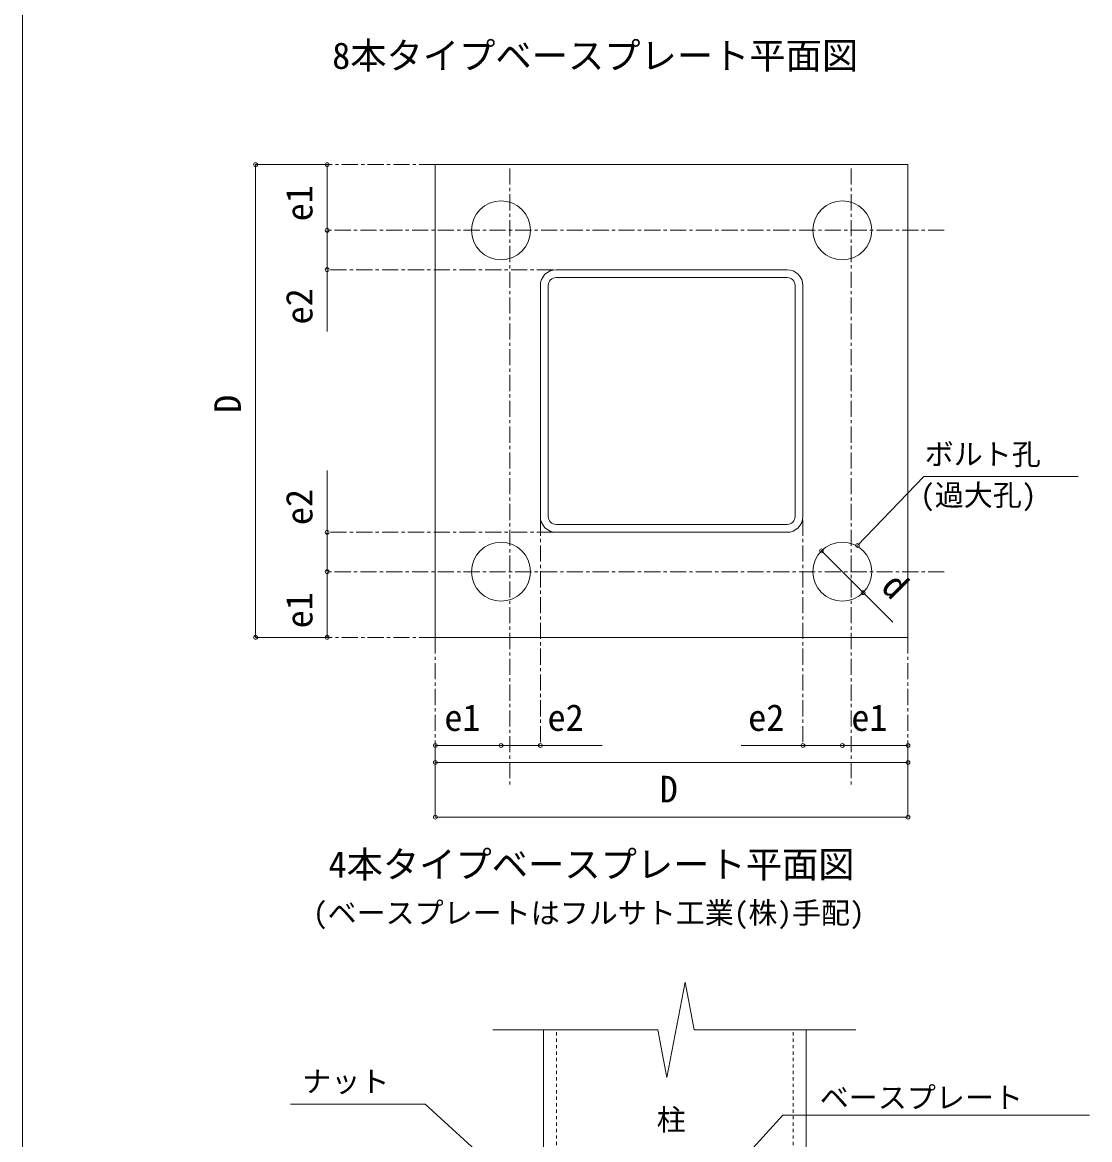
# Model space of a CAD drawing. Units: millimetres, scale not verified. Extents: x -29750 to 29507, y -17676 to 20635.
# Drawn here: x -29750 to -21344, y 1396 to 10195 of the extents above; entities that cross this region are included whole.
import ezdxf
from ezdxf.enums import TextEntityAlignment as Align

# ---------------------------------------------------------------- set-up
doc = ezdxf.new("R2010")
doc.units = ezdxf.units.MM
doc.header["$LTSCALE"] = 30
doc.linetypes.add('USER1', pattern=[6.773333, 4.233333, -0.846667, 0.846667, -0.846667])
doc.linetypes.add('USER3', pattern=[1.693333, 0.846667, -0.846667])
doc.layers.add('0-2_0-8_文字', color=7, linetype='Continuous', lineweight=18)
doc.layers.add('0-3_0-0', color=7, linetype='Continuous', lineweight=9)
doc.styles.add('ＭＳ ゴシック', font='')
doc.styles.get('ＭＳ ゴシック').set_extended_font_data('MS Gothic')

msp = doc.modelspace()

# ---------------------------------------------------------------- linework, layer by layer
at = {"layer": '0-2_0-8_文字', "lineweight": 9}
for p, q in [((-29749.66, 20374.93), (-29749.66, -17675.56)), ((-25669.78, 6302.78), (-25669.78, 7212.68)), ((-25607.74, 6302.78), (-25607.74, 7212.68))]:
    msp.add_line(p, q, dxfattribs=at)
at = {"layer": '0-2_0-8_文字', "color": 5}
for p, q in [((-27912.66, 5351.51), (-27912.66, 9073.84)), ((-27349.07, 9073.84), (-27912.66, 9073.84)), ((-27349.07, 8556.85), (-27349.07, 9073.84)), ((-27349.07, 8556.85), (-27349.07, 8246.66)), ((-27349.07, 7760.7), (-27349.07, 8246.66)), ((-27349.07, 6664.65), (-27349.07, 6178.7)), ((-22648.7, 6618.45), (-23172.23, 6075.3)), ((-21434.35, 6618.45), (-22648.7, 6618.45)), ((-27349.07, 5868.5), (-27349.07, 6178.7)), ((-23456.13, 6033.01), (-23127.12, 5704)), ((-27349.07, 5868.5), (-27349.07, 5351.51)), ((-23127.12, 5704), (-22893.54, 5470.42)), ((-27349.07, 5351.51), (-27912.66, 5351.51)), ((-26496.96, 4499.41), (-26496.96, 3935.82)), ((-25979.97, 4499.41), (-26496.96, 4499.41)), ((-25979.97, 4499.41), (-25669.78, 4499.41)), ((-25669.78, 4499.41), (-25183.82, 4499.41)), ((-24087.77, 4499.41), (-23601.82, 4499.41)), ((-23291.62, 4499.41), (-23601.82, 4499.41)), ((-23291.62, 4499.41), (-22774.63, 4499.41)), ((-22774.63, 4499.41), (-22774.63, 3935.82)), ((-22774.63, 3935.82), (-26496.96, 3935.82))]:
    msp.add_line(p, q, dxfattribs=at)
at = {"layer": '0-2_0-8_文字', "color": 5, "linetype": 'USER1'}
for p, q in [((-26496.96, 9073.84), (-27349.07, 9073.84)), ((-25909.84, 9043.53), (-25909.84, 4183.82)), ((-23221.49, 9043.53), (-23221.49, 4183.82)), ((-22489.36, 8556.85), (-27349.07, 8556.85)), ((-25569.91, 8246.66), (-27349.07, 8246.66)), ((-25669.78, 6278.57), (-25669.78, 4499.41)), ((-23601.82, 6278.57), (-23601.82, 4499.41)), ((-25569.91, 6178.7), (-27349.07, 6178.7)), ((-22489.36, 5868.5), (-27349.07, 5868.5)), ((-26496.96, 5351.51), (-27349.07, 5351.51)), ((-26496.96, 5351.51), (-26496.96, 4499.41)), ((-22774.63, 5351.51), (-22774.63, 4499.41))]:
    msp.add_line(p, q, dxfattribs=at)
at = {"layer": '0-2_0-8_文字', "lineweight": 9}
msp.add_lwpolyline([(-26496.96, 9073.84), (-22774.63, 9073.84), (-22774.63, 5351.51), (-26496.96, 5351.51)], close=True, dxfattribs=at)
for points in [[(-25669.78, 7212.68), (-25669.78, 8122.58), (-25667.39, 8146.78), (-25660.33, 8170.06), (-25648.87, 8191.51), (-25633.44, 8210.32), (-25614.63, 8225.75), (-25593.18, 8237.21), (-25569.91, 8244.27), (-25545.7, 8246.66), (-24635.8, 8246.66), (-23725.89, 8246.66), (-23701.69, 8244.27), (-23678.41, 8237.21), (-23656.96, 8225.75), (-23638.16, 8210.32), (-23622.73, 8191.51), (-23611.26, 8170.06), (-23604.2, 8146.78), (-23601.82, 8122.58), (-23601.82, 7212.68), (-23601.82, 6302.78), (-23604.2, 6278.57), (-23611.26, 6255.29), (-23622.73, 6233.84), (-23638.16, 6215.04), (-23656.96, 6199.61), (-23678.41, 6188.14), (-23701.69, 6181.08), (-23725.89, 6178.7), (-24635.8, 6178.7), (-25545.7, 6178.7), (-25569.91, 6181.08), (-25593.18, 6188.14), (-25614.63, 6199.61), (-25633.44, 6215.04), (-25648.87, 6233.84), (-25660.33, 6255.29), (-25667.39, 6278.57), (-25669.78, 6302.78)], [(-25607.74, 7212.68), (-25607.74, 8122.58), (-25606.55, 8134.68), (-25603.02, 8146.32), (-25597.28, 8157.05), (-25589.57, 8166.45), (-25580.17, 8174.16), (-25569.44, 8179.9), (-25557.8, 8183.43), (-25545.7, 8184.62), (-24635.8, 8184.62), (-23725.89, 8184.62), (-23713.79, 8183.43), (-23702.15, 8179.9), (-23691.43, 8174.16), (-23682.03, 8166.45), (-23674.31, 8157.05), (-23668.58, 8146.32), (-23665.05, 8134.68), (-23663.85, 8122.58), (-23663.85, 7212.68), (-23663.85, 6302.78), (-23665.05, 6290.67), (-23668.58, 6279.03), (-23674.31, 6268.31), (-23682.03, 6258.91), (-23691.43, 6251.19), (-23702.15, 6245.46), (-23713.79, 6241.93), (-23725.89, 6240.73), (-24635.8, 6240.73), (-25545.7, 6240.73), (-25557.8, 6241.93), (-25569.44, 6245.46), (-25580.17, 6251.19), (-25589.57, 6258.91), (-25597.28, 6268.31), (-25603.02, 6279.03), (-25606.55, 6290.67), (-25607.74, 6302.78)]]:
    msp.add_lwpolyline(points, dxfattribs=at)
for centre in [(-25979.97, 8556.85), (-23291.62, 8556.85), (-25979.97, 5868.5), (-23291.62, 5868.5)]:
    msp.add_circle(centre, 232.65, dxfattribs=at)
at = {"layer": '0-2_0-8_文字', "color": 5}
for centre, start, end in [((-27912.66, 9073.84), 90, 180), ((-27912.66, 9073.84), 180, 270), ((-27912.66, 9073.84), 0, 90), ((-27912.66, 9073.84), 270, 360), ((-27349.07, 9073.84), 90, 180), ((-27349.07, 9073.84), 180, 270), ((-27349.07, 9073.84), 0, 90), ((-27349.07, 9073.84), 270, 360), ((-27349.07, 8556.85), 90, 180), ((-27349.07, 8556.85), 180, 270), ((-27349.07, 8556.85), 0, 90), ((-27349.07, 8556.85), 270, 360), ((-27349.07, 8246.66), 90, 180), ((-27349.07, 8246.66), 180, 270), ((-27349.07, 8246.66), 0, 90), ((-27349.07, 8246.66), 270, 360), ((-27349.07, 6178.7), 90, 180), ((-27349.07, 6178.7), 180, 270), ((-27349.07, 6178.7), 0, 90), ((-27349.07, 6178.7), 270, 360), ((-23172.23, 6075.3), 90, 180), ((-23172.23, 6075.3), 180, 270), ((-23172.23, 6075.3), 0, 90), ((-23172.23, 6075.3), 270, 360), ((-23456.13, 6033.01), 90, 180), ((-23456.13, 6033.01), 180, 270), ((-23456.13, 6033.01), 0, 90), ((-23456.13, 6033.01), 270, 360), ((-27349.07, 5868.5), 90, 180), ((-27349.07, 5868.5), 180, 270), ((-27349.07, 5868.5), 0, 90), ((-27349.07, 5868.5), 270, 360), ((-23127.12, 5704), 90, 180), ((-23127.12, 5704), 180, 270), ((-23127.12, 5704), 360, 90), ((-23127.12, 5704), 270, 0), ((-27912.66, 5351.51), 90, 180), ((-27912.66, 5351.51), 180, 270), ((-27912.66, 5351.51), 0, 90), ((-27912.66, 5351.51), 270, 360), ((-27349.07, 5351.51), 90, 180), ((-27349.07, 5351.51), 180, 270), ((-27349.07, 5351.51), 0, 90), ((-27349.07, 5351.51), 270, 360), ((-26496.96, 4499.41), 90, 180), ((-26496.96, 4499.41), 180, 270), ((-26496.96, 4499.41), 0, 90), ((-26496.96, 4499.41), 270, 360), ((-25979.97, 4499.41), 90, 180), ((-25979.97, 4499.41), 180, 270), ((-25979.97, 4499.41), 0, 90), ((-25979.97, 4499.41), 270, 360), ((-25669.78, 4499.41), 90, 180), ((-25669.78, 4499.41), 180, 270), ((-25669.78, 4499.41), 0, 90), ((-25669.78, 4499.41), 270, 360), ((-23601.82, 4499.41), 90, 180), ((-23601.82, 4499.41), 180, 270), ((-23601.82, 4499.41), 0, 90), ((-23601.82, 4499.41), 270, 360), ((-23291.62, 4499.41), 90, 180), ((-23291.62, 4499.41), 180, 270), ((-23291.62, 4499.41), 0, 90), ((-23291.62, 4499.41), 270, 360), ((-22774.63, 4499.41), 90, 180), ((-22774.63, 4499.41), 180, 270), ((-22774.63, 4499.41), 0, 90), ((-22774.63, 4499.41), 270, 360), ((-26496.96, 3935.82), 90, 180), ((-26496.96, 3935.82), 180, 270), ((-26496.96, 3935.82), 0, 90), ((-26496.96, 3935.82), 270, 360), ((-22774.63, 3935.82), 90, 180), ((-22774.63, 3935.82), 180, 270), ((-22774.63, 3935.82), 0, 90), ((-22774.63, 3935.82), 270, 360)]:
    msp.add_arc(centre, 15, start, end, dxfattribs=at)
at = {"layer": '0-3_0-0'}
for p, q in [((-29749.66, 20374.93), (-29749.66, -17675.56)), ((-25645.47, 591.59), (-25645.47, 2260.55)), ((-23577.51, 591.59), (-23577.51, 2260.55))]:
    msp.add_line(p, q, dxfattribs=at)
at = {"layer": '0-3_0-0', "color": 5, "lineweight": 18}
for p, q in [((-22774.63, 4366.35), (-26496.96, 4366.35)), ((-26045.35, 2260.55), (-24744.25, 2260.55)), ((-24458.05, 2260.55), (-23184.37, 2260.55)), ((-27636.71, 1674.91), (-26576.5, 1674.91)), ((-26576.5, 1674.91), (-25989.49, 1139.6))]:
    msp.add_line(p, q, dxfattribs=at)
at = {"layer": '0-3_0-0', "color": 5, "linetype": 'USER3', "lineweight": 18}
for p, q in [((-25543.53, 591.59), (-25543.53, 2260.55)), ((-23679.45, 591.59), (-23679.45, 2260.55))]:
    msp.add_line(p, q, dxfattribs=at)
at = {"layer": '0-3_0-0', "color": 5, "lineweight": 18}
for points in [[(-24744.25, 2260.55), (-24672.7, 1884.91), (-24529.6, 2636.19), (-24458.05, 2260.55)], [(-21343.52, 1588.62), (-23759.35, 1588.62), (-24779.98, 467.51)]]:
    msp.add_lwpolyline(points, dxfattribs=at)
for centre, start, end in [((-26496.96, 4366.35), 90, 180), ((-26496.96, 4366.35), 180, 270), ((-26496.96, 4366.35), 360, 90), ((-26496.96, 4366.35), 270, 0), ((-22774.63, 4366.35), 90, 180), ((-22774.63, 4366.35), 180, 270), ((-22774.63, 4366.35), 0, 90), ((-22774.63, 4366.35), 270, 360)]:
    msp.add_arc(centre, 15, start, end, dxfattribs=at)

# ---------------------------------------------------------------- texts
at = {"layer": '0-2_0-8_文字', "style": 'ＭＳ ゴシック'}
for s, height, p in [('8本タイプベースプレート平面図', 209.5, (-27309.46, 9764.87)), ('ボルト孔', 167.6, (-22642.88, 6659.89)), ('(過大孔)', 167.6, (-22677.41, 6337.98)), ('e1', 209.5, (-26425.97, 4552.28)), ('e2', 209.5, (-25613.53, 4552.28)), ('e2', 209.5, (-24033.07, 4552.28)), ('e1', 209.5, (-23220.63, 4552.28)), ('D', 209.5, (-24729.55, 3988.69)), ('(ベースプレートはフルサト工業(株)手配)', 167.6, (-27459.97, 3047.68))]:
    msp.add_text(s, height=height, dxfattribs=at).set_placement(p, align=Align.BOTTOM_LEFT)
for s, rotation, p in [('e1', 90, (-27401.94, 8627.85)), ('e2', 90, (-27401.94, 7815.41)), ('D', 90, (-27965.53, 7118.93)), ('e2', 90, (-27401.94, 6234.95)), ('d', 315, (-23041.62, 5692.77)), ('e1', 90, (-27401.94, 5422.51))]:
    msp.add_text(s, height=209.5, rotation=rotation, dxfattribs=at).set_placement(p, align=Align.BOTTOM_LEFT)
at = {"layer": '0-3_0-0', "style": 'ＭＳ ゴシック'}
for s, height, p in [('4本タイプベースプレート平面図', 209.5, (-27338.09, 3396.17)), ('ナット', 167.6, (-27544.67, 1720.26)), ('ベースプレート', 167.6, (-23469.29, 1593.78)), ('柱', 167.6, (-24753.66, 1419.21))]:
    msp.add_text(s, height=height, dxfattribs=at).set_placement(p, align=Align.BOTTOM_LEFT)

doc.saveas('drawing.dxf')
